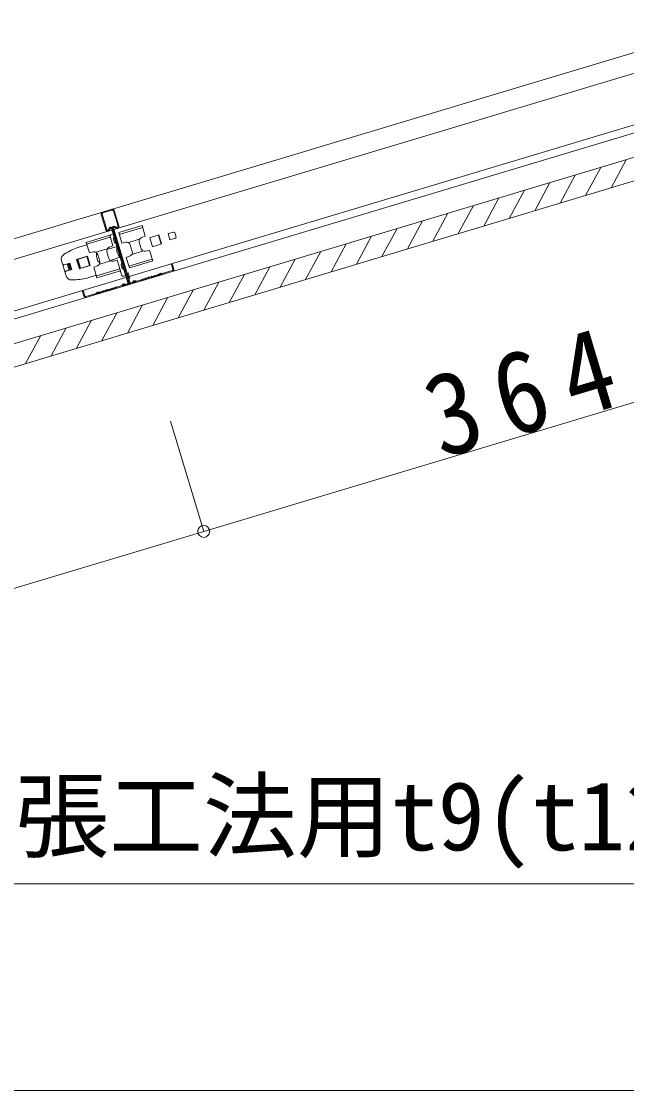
# Model space of a CAD drawing. Units: millimetres at full size, sheet at 1:20; details may follow other scales. Extents: x -4155 to 4045, y -2866 to 2834.
# Drawn here: x 576 to 898, y -1 to 569 of the extents above; entities that cross this region are included whole.
import ezdxf
from ezdxf.enums import TextEntityAlignment as Align

# ---------------------------------------------------------------- set-up
doc = ezdxf.new("R2010")
doc.units = ezdxf.units.MM
doc.header["$LTSCALE"] = 20
for name, color, linetype, lineweight in [('1-0_断面', 7, 'Continuous', 9), ('1-1_寸法', 7, 'Continuous', 9), ('1-2_文字', 7, 'Continuous', 9)]:
    doc.layers.add(name, color=color, linetype=linetype, lineweight=lineweight)
doc.styles.add('ＭＳ ゴシック', font='')
doc.styles.get('ＭＳ ゴシック').set_extended_font_data('MS Gothic')

msp = doc.modelspace()

# ---------------------------------------------------------------- linework, layer by layer
at = {"layer": '1-0_断面'}
for p, q in [((3770.95, 1375.77), (-99.44, 212.58)), ((-94.69, 196.77), (3775.7, 1359.97)), ((-91.24, 185.28), (3779.15, 1348.48)), ((-98.29, 208.75), (1807.96, 781.64)), ((56.34, 298.03), (926.89, 559.66)), ((59.4, 287.88), (929.95, 549.51)), ((875.86, 475.93), (883.9, 490.88)), ((889.41, 480), (897.44, 494.95)), ((862.32, 471.86), (870.36, 486.81)), ((835.23, 463.72), (843.27, 478.67)), ((848.78, 467.79), (856.81, 482.74)), ((821.69, 459.65), (829.73, 474.6)), ((618.79, 467.06), (623.86, 468.59)), ((618.93, 466.59), (624.01, 468.11)), ((627.11, 459.54), (624.63, 467.78)), ((625.11, 467.92), (627.58, 459.68)), ((808.14, 455.58), (816.18, 470.53)), ((618.12, 465.82), (620.59, 457.58)), ((621.07, 457.73), (618.6, 465.96)), ((781.06, 447.44), (789.09, 462.38)), ((794.6, 451.51), (802.64, 466.46)), ((622, 457.66), (622.5, 458.58)), ((622.43, 457.4), (622.94, 458.34)), ((623.68, 458.27), (632.36, 429.38)), ((624.15, 458.41), (632.84, 429.52)), ((624.45, 457.42), (632.84, 429.52)), ((624.63, 458.56), (633.32, 429.66)), ((626.15, 458.52), (625.21, 459.02)), ((626.37, 458.97), (625.44, 459.47)), ((627.45, 456.13), (639.9, 459.87)), ((627.45, 456.13), (629.13, 450.54)), ((627.75, 455.14), (640.2, 458.88)), ((656.59, 456.45), (653.72, 455.58)), ((653.72, 455.58), (654.73, 452.23)), ((657.22, 456.11), (657.94, 453.72)), ((767.51, 443.37), (775.55, 458.31)), ((622.66, 454.69), (610.21, 450.95)), ((611.89, 445.36), (610.21, 450.95)), ((622.96, 453.7), (610.51, 449.96)), ((624.34, 449.1), (622.66, 454.69)), ((623.57, 455.14), (624.53, 455.43)), ((629.13, 450.54), (631.27, 450.99)), ((632.57, 450.82), (638.56, 452.62)), ((638.38, 451.04), (639.42, 447.56)), ((643.93, 453.42), (648.81, 454.89)), ((645.37, 448.63), (643.93, 453.42)), ((650.25, 450.1), (645.37, 448.63)), ((648.6, 454.83), (650.04, 450.04)), ((648.72, 454.86), (650.16, 450.07)), ((648.81, 454.89), (650.25, 450.1)), ((657.6, 453.09), (654.73, 452.23)), ((740.43, 435.23), (748.46, 450.17)), ((753.97, 439.3), (762.01, 454.24)), ((598.29, 444.51), (599.54, 445.28)), ((606.68, 448.5), (610.6, 449.67)), ((611.89, 445.36), (614.03, 445.81)), ((621.32, 447.44), (615.33, 445.64)), ((616.35, 444.42), (617.4, 440.94)), ((621.14, 445.86), (622.19, 442.38)), ((621.17, 447.11), (626.55, 448.72)), ((624.34, 449.1), (622.31, 448.3)), ((633.59, 449.6), (634.64, 446.12)), ((634.45, 444.55), (640.45, 446.35)), ((726.88, 431.16), (734.92, 446.1)), ((596.99, 441.09), (597.45, 439.56)), ((598.17, 438.89), (601.05, 439.75)), ((598.45, 439.02), (601.51, 439.94)), ((600.09, 439.47), (601.1, 436.11)), ((600.57, 439.61), (601.58, 436.26)), ((601.05, 439.75), (602.06, 436.4)), ((601.51, 439.94), (602.55, 436.5)), ((605.03, 441.79), (605.51, 441.93)), ((606.5, 436.9), (605.03, 441.79)), ((610.78, 443.51), (605.51, 441.93)), ((605.51, 441.93), (606.98, 437.05)), ((610.41, 443.35), (605.52, 441.88)), ((605.52, 441.88), (606.96, 437.09)), ((605.73, 441.94), (607.17, 437.16)), ((606.96, 437.09), (611.85, 438.56)), ((606.98, 437.05), (612.25, 438.63)), ((611.85, 438.56), (610.41, 443.35)), ((612.25, 438.63), (610.78, 443.51)), ((614.19, 437.7), (616.22, 438.51)), ((615.63, 443.35), (616.2, 441.44)), ((623.21, 441.17), (617.21, 439.36)), ((622.9, 441.36), (628.27, 442.98)), ((626.64, 441.44), (624.51, 441)), ((626.64, 441.44), (628.32, 435.86)), ((631.43, 442.88), (633.46, 443.69)), ((631.43, 442.88), (633.11, 437.3)), ((632.81, 438.28), (645.26, 442.03)), ((633.11, 437.3), (645.56, 441.04)), ((655.92, 439.59), (655.44, 439.44)), ((655.44, 439.44), (656.3, 436.57)), ((656.78, 436.72), (655.92, 439.59)), ((713.34, 427.09), (721.38, 442.03)), ((597.84, 438.27), (598.56, 435.87)), ((599.41, 433.05), (598.95, 434.58)), ((599.18, 435.54), (602.06, 436.4)), ((599.48, 435.58), (602.55, 436.5)), ((606.98, 437.05), (606.5, 436.9)), ((611.58, 432.21), (615.49, 433.39)), ((614.19, 437.7), (615.87, 432.12)), ((628.03, 436.84), (615.58, 433.1)), ((628.32, 435.86), (615.87, 432.12)), ((627.94, 437.13), (629, 433.59)), ((630.25, 432.92), (631.21, 433.21)), ((630.89, 434.26), (632.52, 434.75)), ((646.14, 432.99), (645.59, 432.83)), ((647.76, 433.48), (647.22, 433.32)), ((647.36, 432.84), (647.91, 433)), ((648.85, 433.81), (649, 433.86)), ((648.99, 433.33), (649.15, 433.38)), ((649.12, 433.95), (649.21, 434.12)), ((649.65, 433.89), (649.56, 433.72)), ((649.92, 433.97), (650.09, 433.88)), ((650.16, 434.41), (650.33, 434.32)), ((655.97, 435.95), (650.48, 434.3)), ((656.11, 435.47), (650.63, 433.82)), ((686.25, 418.95), (694.29, 433.89)), ((699.79, 423.02), (707.83, 437.96)), ((602.37, 430.91), (603.85, 430.96)), ((629.1, 427.88), (626.34, 427.05)), ((626.49, 426.57), (629.23, 427.39)), ((629.35, 428.1), (629.45, 428.32)), ((629.91, 428.13), (629.81, 427.9)), ((630.5, 428.3), (630.7, 428.17)), ((630.97, 428.59), (630.77, 428.72)), ((632.02, 428.75), (631.31, 428.54)), ((631.45, 428.06), (632.17, 428.27)), ((633.94, 429.33), (634.66, 429.54)), ((634.8, 429.07), (634.08, 428.85)), ((634.91, 429.77), (635, 429.99)), ((635.46, 429.79), (635.37, 429.57)), ((636.05, 429.97), (636.25, 429.84)), ((636.53, 430.26), (636.33, 430.39)), ((636.86, 430.21), (639.62, 431.04)), ((639.77, 430.56), (637.02, 429.73)), ((641.25, 431.53), (640.71, 431.36)), ((640.85, 430.88), (641.39, 431.05)), ((642.88, 432.02), (642.33, 431.85)), ((642.48, 431.37), (643.02, 431.54)), ((644.51, 432.51), (643.96, 432.34)), ((644.11, 431.86), (644.65, 432.03)), ((645.73, 432.35), (646.28, 432.52)), ((672.71, 414.88), (680.75, 429.82)), ((608.03, 425.2), (608.51, 425.34)), ((608.9, 422.32), (608.03, 425.2)), ((608.51, 425.34), (609.37, 422.47)), ((610, 422.13), (615.48, 423.78)), ((610.14, 421.65), (615.63, 423.3)), ((615.69, 424.05), (615.6, 423.88)), ((616.13, 423.81), (616.04, 423.64)), ((616.4, 423.89), (616.57, 423.8)), ((616.81, 424.24), (616.64, 424.33)), ((617.12, 424.27), (616.96, 424.23)), ((617.26, 423.79), (617.11, 423.75)), ((618.2, 424.6), (618.75, 424.76)), ((618.34, 424.12), (618.89, 424.28)), ((619.83, 425.09), (620.37, 425.25)), ((620.52, 424.77), (619.97, 424.61)), ((621.46, 425.58), (622, 425.74)), ((622.15, 425.26), (621.6, 425.1)), ((623.09, 426.07), (623.63, 426.23)), ((623.23, 425.59), (623.77, 425.75)), ((624.71, 426.56), (625.26, 426.72)), ((625.4, 426.24), (624.86, 426.08)), ((645.62, 406.73), (653.66, 421.68)), ((659.16, 410.81), (667.2, 425.75)), ((632.08, 402.66), (640.11, 417.61)), ((618.53, 398.59), (626.57, 413.54)), ((591.44, 390.45), (599.48, 405.4)), ((604.99, 394.52), (613.03, 409.47)), ((577.9, 386.38), (585.94, 401.33))]:
    msp.add_line(p, q, dxfattribs=at)
for points in [[(639.9, 459.87), (641.58, 454.28), (639.55, 453.48)], [(645.56, 441.04), (643.88, 446.62), (641.75, 446.18)], [(631.76, 431.39), (633.38, 431.88), (632.52, 434.75)]]:
    msp.add_lwpolyline(points, dxfattribs=at)
for centre, radius, start, end in [((619.08, 466.11), 1, 106.7275, 196.7275), ((624.15, 467.63), 1, 16.7275, 106.7275), ((624.15, 467.63), 0.5, 16.7275, 106.7275), ((619.08, 466.11), 0.5, 106.7275, 196.7275), ((621.55, 457.87), 1, 196.7275, 331.7275), ((621.55, 457.87), 0.5, 196.7275, 334.5754), ((623.29, 458.15), 0.9, 16.7275, 151.7275), ((623.29, 458.15), 0.4, 16.7275, 151.7275), ((625.02, 458.67), 0.9, 61.7275, 196.7275), ((625.02, 458.67), 0.4, 61.7275, 196.7275), ((626.63, 459.4), 1, 241.7275, 16.7275), ((626.63, 459.4), 0.5, 238.8795, 16.7275), ((656.74, 455.97), 0.5, 16.7275, 106.7275), ((623.86, 454.18), 1, 106.7275, 196.7275), ((627.55, 452.68), 2.9, 153.1247, 240.3303), ((631.67, 449.03), 2, 16.7275, 101.7275), ((640.29, 451.62), 2, 111.7275, 196.7275), ((657.46, 453.57), 0.5, 286.7275, 16.7275), ((599.86, 441.95), 3, 121.7275, 196.7275), ((615.32, 419.76), 30, 106.7275, 121.7275), ((614.44, 443.85), 2, 16.7275, 101.7275), ((617.54, 443.93), 2, 142.5042, 196.7275), ((623.06, 446.44), 2, 111.7275, 196.7275), ((632.41, 447.35), 6.03, 166.8647, 226.5903), ((632.72, 445.55), 2, 291.7275, 16.7275), ((641.34, 448.14), 2, 196.7275, 281.7275), ((598.22, 439.79), 0.8, 196.7275, 286.7275), ((598.32, 438.41), 0.5, 106.7275, 196.7275), ((618.12, 442.01), 2, 196.7275, 250.9507), ((615.48, 440.37), 2, 291.7275, 16.7275), ((624.1, 442.96), 2, 196.7275, 281.7275), ((631.72, 438.79), 2.9, 153.1247, 240.3303), ((599.04, 436.02), 0.5, 196.7275, 286.7275), ((599.71, 434.81), 0.8, 106.7275, 196.7275), ((602.28, 433.91), 3, 196.7275, 271.7275), ((629.96, 433.88), 1, 196.7275, 286.7275), ((645.19, 432.19), 0.7, 67.785, 145.6699), ((645.53, 433.02), 0.2, 247.785, 286.7275), ((646.08, 433.19), 0.2, 286.7275, 325.6699), ((646.82, 432.68), 0.7, 67.785, 145.6699), ((646.08, 433.19), 0.7, 286.7275, 325.6699), ((646.82, 432.68), 0.2, 69.8576, 145.6699), ((647.16, 433.51), 0.7, 247.785, 286.7275), ((647.16, 433.51), 0.2, 247.785, 286.7275), ((647.71, 433.68), 0.2, 286.7275, 325.6699), ((648.45, 433.17), 0.7, 67.785, 145.6699), ((647.71, 433.68), 0.7, 286.7275, 325.6699), ((648.45, 433.17), 0.2, 67.785, 143.5974), ((648.79, 434), 0.7, 247.785, 286.7275), ((648.79, 434), 0.2, 247.785, 286.7275), ((648.94, 434.05), 0.2, 286.7275, 331.7275), ((648.94, 434.05), 0.7, 286.7275, 331.7275), ((649.83, 433.79), 0.7, 61.7275, 151.7275), ((649.83, 433.79), 0.2, 61.7275, 151.7275), ((650.42, 434.49), 0.7, 241.7275, 286.7275), ((650.42, 434.49), 0.2, 241.7275, 286.7275), ((655.82, 436.43), 0.5, 286.7275, 16.7275), ((655.82, 436.43), 1, 286.7275, 16.7275), ((602.94, 460.94), 30, 271.7275, 286.7275), ((625.94, 426.4), 0.7, 67.785, 145.6699), ((628.99, 428.26), 0.4, 286.7275, 336.7275), ((628.99, 428.26), 0.9, 286.7275, 336.7275), ((630.28, 427.97), 0.9, 56.7275, 156.7275), ((630.28, 427.97), 0.4, 56.7275, 156.7275), ((631.19, 428.92), 0.9, 236.7275, 286.7275), ((631.19, 428.92), 0.4, 236.7275, 286.7275), ((631.88, 429.23), 0.5, 286.7275, 16.7275), ((631.88, 429.23), 1, 286.7275, 16.7275), ((633.8, 429.81), 1, 196.7275, 286.7275), ((633.8, 429.81), 0.5, 196.7275, 286.7275), ((634.54, 429.93), 0.4, 286.7275, 336.7275), ((634.54, 429.93), 0.9, 286.7275, 336.7275), ((635.83, 429.64), 0.9, 56.7275, 156.7275), ((635.83, 429.64), 0.4, 56.7275, 156.7275), ((636.75, 430.59), 0.9, 236.7275, 286.7275), ((636.75, 430.59), 0.4, 236.7275, 286.7275), ((639.57, 431.23), 0.2, 286.7275, 325.6699), ((640.31, 430.72), 0.7, 67.785, 145.6699), ((639.57, 431.23), 0.7, 286.7275, 325.6699), ((640.31, 430.72), 0.2, 69.8576, 145.6699), ((640.65, 431.55), 0.7, 247.785, 286.7275), ((640.65, 431.55), 0.2, 247.785, 286.7275), ((641.19, 431.72), 0.2, 286.7275, 325.6699), ((641.94, 431.21), 0.7, 67.785, 145.6699), ((641.19, 431.72), 0.7, 286.7275, 325.6699), ((641.94, 431.21), 0.2, 69.8576, 145.6699), ((642.28, 432.04), 0.7, 247.785, 286.7275), ((642.28, 432.04), 0.2, 247.785, 286.7275), ((642.82, 432.21), 0.2, 286.7275, 325.6699), ((643.56, 431.7), 0.7, 67.785, 145.6699), ((642.82, 432.21), 0.7, 286.7275, 325.6699), ((643.56, 431.7), 0.2, 69.8576, 145.6699), ((643.91, 432.53), 0.7, 247.785, 286.7275), ((643.91, 432.53), 0.2, 247.785, 286.7275), ((644.45, 432.7), 0.2, 286.7275, 325.6699), ((644.45, 432.7), 0.7, 286.7275, 325.6699), ((645.19, 432.19), 0.2, 69.8576, 145.6699), ((645.53, 433.02), 0.7, 247.785, 286.7275), ((609.85, 422.61), 1, 196.7275, 286.7275), ((609.85, 422.61), 0.5, 196.7275, 286.7275), ((615.42, 423.97), 0.2, 286.7275, 331.7275), ((615.42, 423.97), 0.7, 286.7275, 331.7275), ((616.31, 423.72), 0.7, 61.7275, 151.7275), ((616.31, 423.72), 0.2, 61.7275, 151.7275), ((616.91, 424.42), 0.7, 241.7275, 286.7275), ((616.91, 424.42), 0.2, 241.7275, 286.7275), ((617.06, 424.46), 0.2, 286.7275, 325.6699), ((617.8, 423.96), 0.7, 67.785, 145.6699), ((617.06, 424.46), 0.7, 286.7275, 325.6699), ((617.8, 423.96), 0.2, 69.8576, 145.6699), ((618.14, 424.79), 0.7, 247.785, 286.7275), ((618.14, 424.79), 0.2, 247.785, 286.7275), ((618.69, 424.95), 0.2, 286.7275, 325.6699), ((619.43, 424.45), 0.7, 67.785, 145.6699), ((618.69, 424.95), 0.7, 286.7275, 325.6699), ((619.43, 424.45), 0.2, 67.785, 143.5974), ((619.77, 425.28), 0.7, 247.785, 286.7275), ((619.77, 425.28), 0.2, 247.785, 286.7275), ((620.32, 425.44), 0.2, 286.7275, 325.6699), ((621.06, 424.94), 0.7, 67.785, 145.6699), ((620.32, 425.44), 0.7, 286.7275, 325.6699), ((621.06, 424.94), 0.2, 67.785, 143.5974), ((621.4, 425.77), 0.7, 247.785, 286.7275), ((621.4, 425.77), 0.2, 247.785, 286.7275), ((621.94, 425.93), 0.2, 286.7275, 325.6699), ((622.69, 425.43), 0.7, 67.785, 145.6699), ((621.94, 425.93), 0.7, 286.7275, 325.6699), ((622.69, 425.43), 0.2, 67.785, 143.5974), ((623.03, 426.26), 0.7, 247.785, 286.7275), ((623.03, 426.26), 0.2, 247.785, 286.7275), ((623.57, 426.42), 0.2, 286.7275, 325.6699), ((624.32, 425.91), 0.7, 67.785, 145.6699), ((623.57, 426.42), 0.7, 286.7275, 325.6699), ((624.32, 425.91), 0.2, 67.785, 143.5974), ((624.66, 426.75), 0.7, 247.785, 286.7275), ((624.66, 426.75), 0.2, 247.785, 286.7275), ((625.2, 426.91), 0.2, 286.7275, 325.6699), ((625.2, 426.91), 0.7, 286.7275, 325.6699), ((625.94, 426.4), 0.2, 67.785, 143.5974), ((626.28, 427.24), 0.7, 247.785, 286.7275), ((626.28, 427.24), 0.2, 247.785, 286.7275)]:
    msp.add_arc(centre, radius, start, end, dxfattribs=at)
at = {"layer": '1-1_寸法'}
for p, q in [((672.66, 297.02), (1021.26, 401.78)), ((672.66, 297.02), (655, 355.79)), ((324.06, 192.25), (672.66, 297.02)), ((15.01, -0.79), (915.01, -0.79))]:
    msp.add_line(p, q, dxfattribs=at)
msp.add_circle((672.66, 297.02), 3.19, dxfattribs=at)
at = {"layer": '1-2_文字'}
msp.add_line((1710.73, 109.3), (204.16, 109.3), dxfattribs=at)

# ---------------------------------------------------------------- texts
at = {"layer": '1-1_寸法', "insert": (799.08, 335.01), "char_height": 43.99, "attachment_point": 7, "rotation": 16.727, "style": 'ＭＳ ゴシック'}
msp.add_mtext('\\T1.38;\\W0.9;364', dxfattribs=at)
at = {"layer": '1-2_文字', "style": 'ＭＳ ゴシック'}
msp.add_text('ダイロートン捨張工法用t9(t12)＋捨張用石膏ボードt9.5(t12.5)', height=36.66, dxfattribs=at).set_placement((222.24, 116.18), align=Align.BOTTOM_LEFT)

doc.saveas('drawing.dxf')
